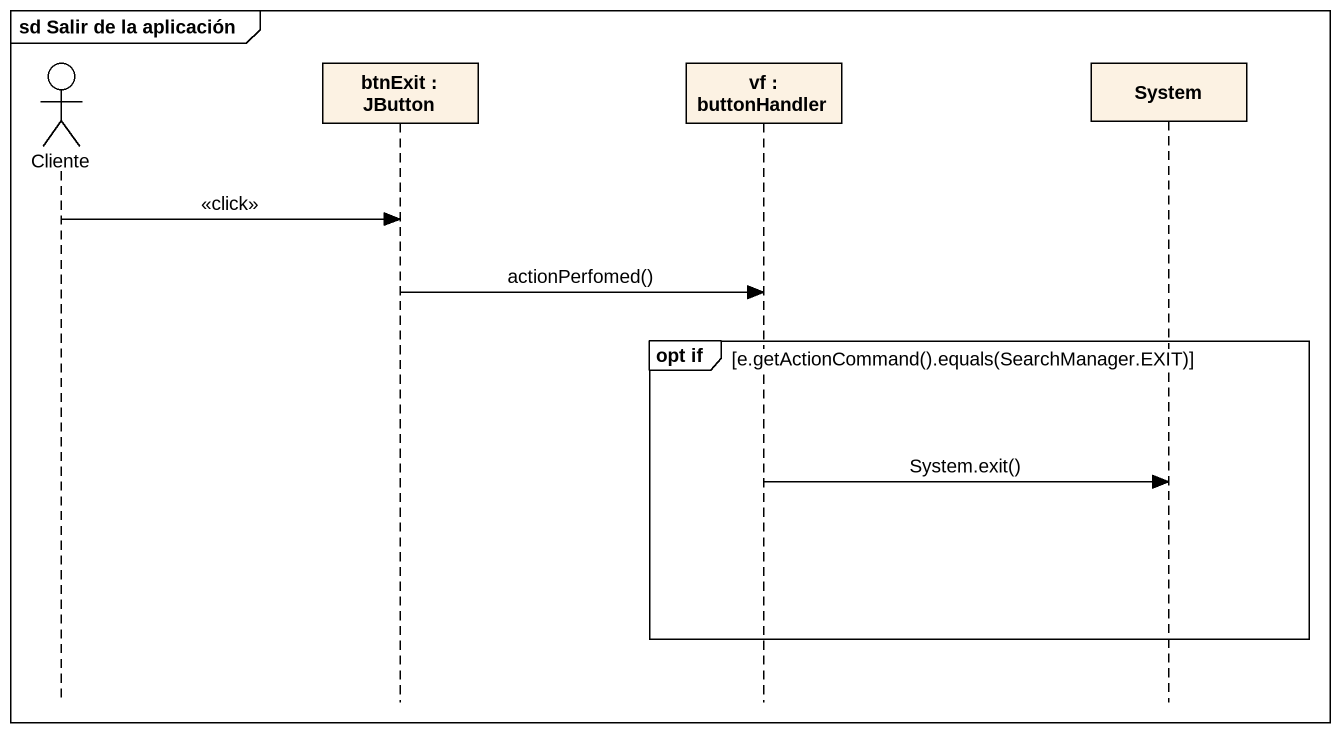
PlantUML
@startuml
mainframe sd Salir de la aplicación
hide footbox
actor Cliente
participant "btnExit : JButton" as btnExit
participant "vf : buttonHandler" as vf
participant System

Cliente -> btnExit : <<click>>
btnExit -> vf : actionPerfomed()
group opt if [e.getActionCommand().equals(SearchManager.EXIT)]
  vf -> System : System.exit()
end
@enduml
